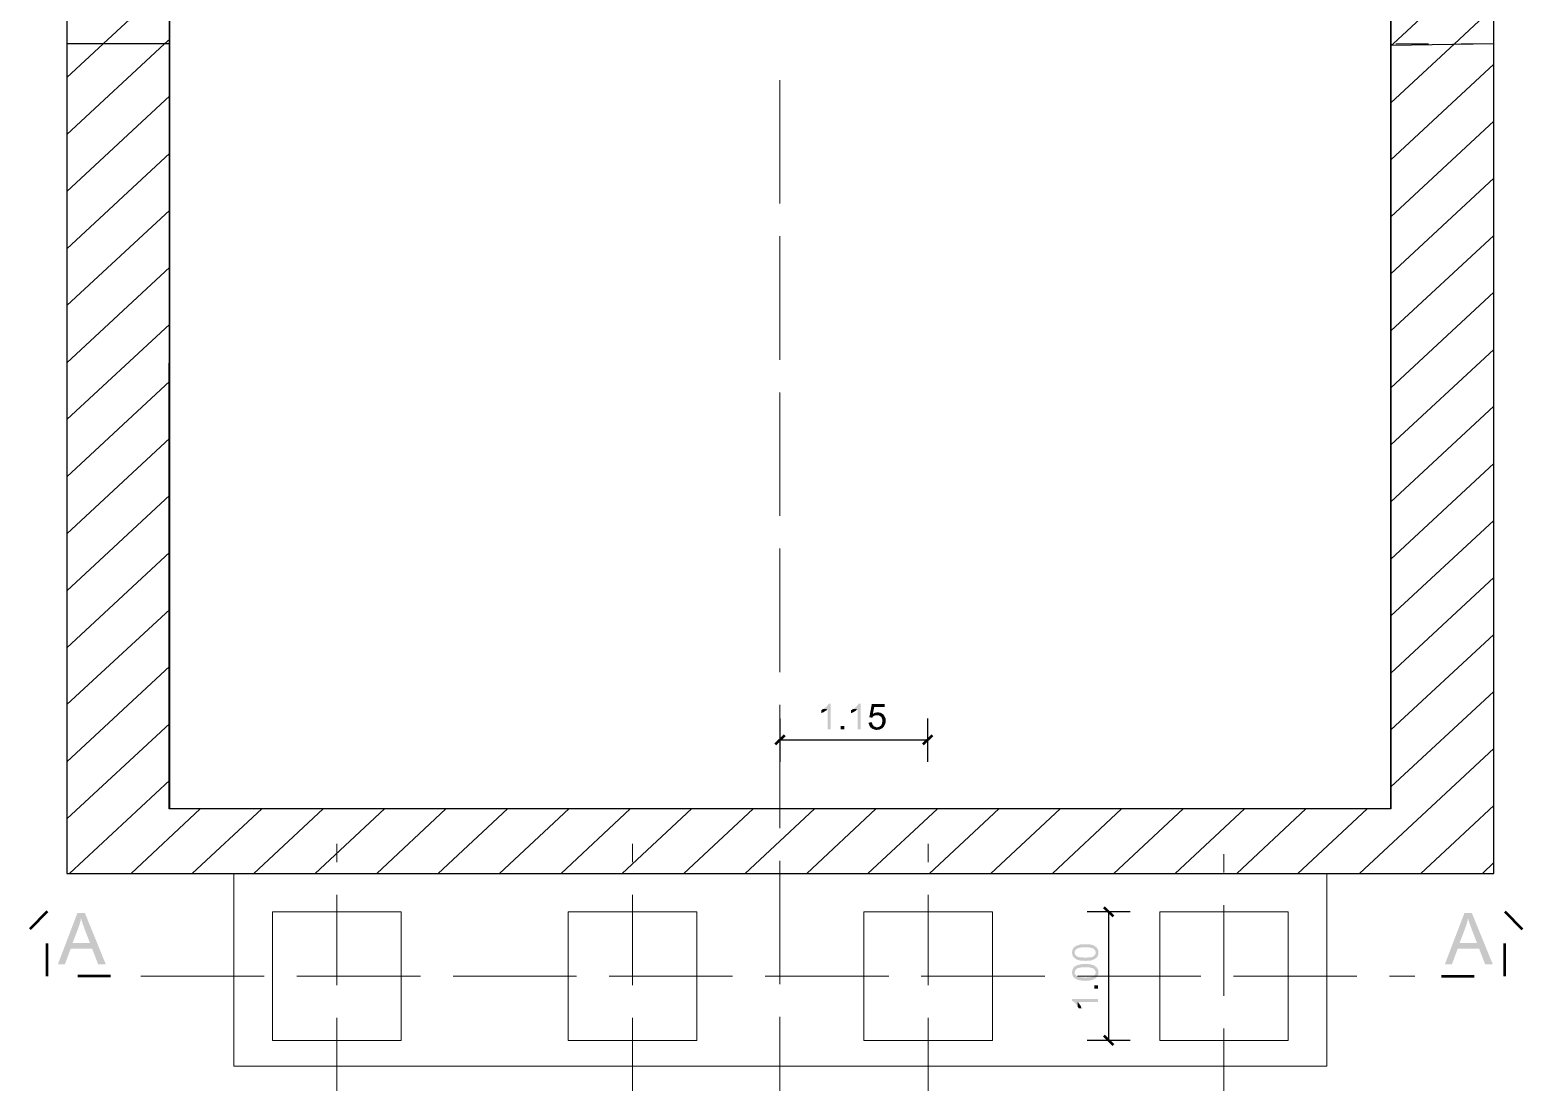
# Model space of a CAD drawing. Header units: millimetres. Extents: x -35.3 to 0.3, y 0.4 to 20.6.
# Drawn here: x -13.199 to -8.629, y 2.074 to 5.296 of the extents above; entities that cross this region are included whole.
import ezdxf

# ---------------------------------------------------------------- set-up
doc = ezdxf.new("R2010")
doc.units = ezdxf.units.MM
doc.linetypes.add('PDF_IMPORT', pattern=[1, 0.8, -0.2])
for name, color, linetype in [('Layer1', 3, 'Continuous'), ('PDF _Geometria', 7, 'Continuous'), ('PDF _Riempimenti solidi', 7, 'Continuous')]:
    doc.layers.add(name, color=color, linetype=linetype)

msp = doc.modelspace()

# ---------------------------------------------------------------- hatches: boundary and pattern name
at = {"layer": 'PDF _Riempimenti solidi', "transparency": 33554559}
for points in [[(-10.7693, 3.2168), (-10.7718, 3.216), (-10.7735, 3.2143), (-10.776, 3.2135), (-10.776, 3.2043), (-10.7752, 3.2043), (-10.7718, 3.206), (-10.7693, 3.2068), (-10.7677, 3.2077), (-10.7652, 3.2093), (-10.7627, 3.211), (-10.761, 3.2118), (-10.7593, 3.2135), (-10.7577, 3.2143), (-10.756, 3.216)], [(-10.7468, 3.2335), (-10.7527, 3.2335), (-10.7535, 3.2327), (-10.7543, 3.231), (-10.7552, 3.2293), (-10.7568, 3.2277), (-10.7577, 3.226), (-10.7593, 3.2243), (-10.7618, 3.2227), (-10.7627, 3.2218), (-10.7643, 3.2202), (-10.766, 3.2193), (-10.7677, 3.2177), (-10.7693, 3.2168), (-10.756, 3.216), (-10.756, 3.1543), (-10.7468, 3.1543)], [(-10.6777, 3.2168), (-10.6802, 3.216), (-10.6818, 3.2143), (-10.6843, 3.2135), (-10.6843, 3.2043), (-10.6835, 3.2043), (-10.6818, 3.2052), (-10.6802, 3.206), (-10.6777, 3.2068), (-10.676, 3.2077), (-10.6735, 3.2093), (-10.671, 3.211), (-10.6693, 3.2118), (-10.6677, 3.2135), (-10.666, 3.2143), (-10.6643, 3.216)], [(-10.6552, 3.2335), (-10.661, 3.2335), (-10.6618, 3.2327), (-10.6627, 3.231), (-10.6635, 3.2293), (-10.6652, 3.2277), (-10.666, 3.226), (-10.6677, 3.2243), (-10.6702, 3.2227), (-10.6727, 3.2202), (-10.6743, 3.2193), (-10.676, 3.2177), (-10.6777, 3.2168), (-10.6643, 3.216), (-10.6643, 3.1543), (-10.6552, 3.1543)], [(-10.5818, 3.2318), (-10.621, 3.2318), (-10.6285, 3.1918), (-10.6202, 3.1902), (-10.6185, 3.1918), (-10.6177, 3.1935), (-10.616, 3.1943), (-10.6135, 3.196), (-10.6102, 3.1977), (-10.6052, 3.1977), (-10.5852, 3.1993), (-10.5868, 3.201), (-10.6177, 3.2018), (-10.6135, 3.2227), (-10.5818, 3.2227)], [(-10.6027, 3.2068), (-10.6035, 3.2068), (-10.606, 3.206), (-10.6077, 3.206), (-10.6102, 3.2052), (-10.6118, 3.2052), (-10.6135, 3.2043), (-10.616, 3.2027), (-10.6177, 3.2018), (-10.5868, 3.201), (-10.5885, 3.2018), (-10.5902, 3.2035), (-10.5927, 3.2043), (-10.596, 3.206), (-10.5985, 3.206), (-10.601, 3.2068)], [(-10.5852, 3.1993), (-10.6052, 3.1977), (-10.6002, 3.1977), (-10.5985, 3.1968), (-10.5968, 3.196), (-10.5952, 3.1943), (-10.5935, 3.1935), (-10.5927, 3.1927), (-10.591, 3.191), (-10.5902, 3.1885), (-10.5893, 3.1868), (-10.5893, 3.1852), (-10.5885, 3.1827), (-10.5885, 3.1777), (-10.5893, 3.1752), (-10.5893, 3.1735), (-10.5902, 3.171), (-10.591, 3.1693), (-10.5918, 3.1677), (-10.5935, 3.166), (-10.5952, 3.1643), (-10.5968, 3.1635), (-10.5993, 3.1618), (-10.601, 3.1618), (-10.6035, 3.161), (-10.6052, 3.161), (-10.586, 3.161), (-10.5843, 3.1627), (-10.5835, 3.1643), (-10.5818, 3.1668), (-10.581, 3.1685), (-10.5802, 3.1702), (-10.5793, 3.1727), (-10.5793, 3.1743), (-10.5785, 3.1768), (-10.5785, 3.1868), (-10.5793, 3.1885), (-10.5802, 3.191), (-10.581, 3.1927), (-10.5818, 3.1943), (-10.5827, 3.196), (-10.5843, 3.1977)], [(-10.7052, 3.1543), (-10.7052, 3.1652), (-10.716, 3.1652), (-10.716, 3.1543)], [(-10.6202, 3.176), (-10.631, 3.1752), (-10.6302, 3.1735), (-10.6302, 3.1718), (-10.6293, 3.1693), (-10.6285, 3.1677), (-10.6277, 3.1652), (-10.6268, 3.1635), (-10.626, 3.1618), (-10.6243, 3.1602), (-10.6227, 3.1593), (-10.6218, 3.1577), (-10.6185, 3.156), (-10.616, 3.1552), (-10.6143, 3.1543), (-10.6118, 3.1535), (-10.6102, 3.1535), (-10.6077, 3.1527), (-10.6052, 3.1527), (-10.6027, 3.1535), (-10.5985, 3.1535), (-10.596, 3.1543), (-10.5893, 3.1577), (-10.5877, 3.1593), (-10.586, 3.161), (-10.6077, 3.161), (-10.6093, 3.1618), (-10.6118, 3.1627), (-10.6152, 3.1643), (-10.616, 3.166), (-10.6177, 3.1677), (-10.6193, 3.171), (-10.6202, 3.1735)], [(-13.031, 2.5927), (-13.0535, 2.5927), (-13.1135, 2.4352), (-13.0918, 2.4352), (-13.0743, 2.4827), (-13.0085, 2.4827), (-13.0685, 2.5002), (-13.051, 2.546), (-13.051, 2.5468), (-13.0477, 2.5552), (-13.0468, 2.5593), (-13.0452, 2.5635), (-13.0443, 2.5677), (-13.0435, 2.5718), (-13.0427, 2.576)], [(-13.031, 2.5927), (-13.0427, 2.576), (-13.0418, 2.5735), (-13.041, 2.5693), (-13.0393, 2.566), (-13.0385, 2.5618), (-13.0368, 2.5577), (-13.0352, 2.5535), (-13.0318, 2.5435), (-13.0152, 2.5002), (-13.0685, 2.5002), (-13.0085, 2.4827), (-12.9902, 2.4352), (-12.9668, 2.4352)], [(-8.7835, 2.5927), (-8.806, 2.5927), (-8.866, 2.4352), (-8.8443, 2.4352), (-8.8268, 2.4827), (-8.761, 2.4827), (-8.821, 2.5002), (-8.8035, 2.546), (-8.8035, 2.5468), (-8.8002, 2.5552), (-8.7993, 2.5593), (-8.7977, 2.5635), (-8.7968, 2.5677), (-8.796, 2.5718), (-8.7952, 2.576)], [(-8.7835, 2.5927), (-8.7952, 2.576), (-8.7943, 2.5735), (-8.7935, 2.5693), (-8.7918, 2.566), (-8.791, 2.5618), (-8.7893, 2.5577), (-8.7877, 2.5535), (-8.786, 2.5485), (-8.7843, 2.5435), (-8.7677, 2.5002), (-8.821, 2.5002), (-8.761, 2.4827), (-8.7427, 2.4352), (-8.7193, 2.4352)], [(-10.0077, 2.471), (-10.0077, 2.4685), (-10.0068, 2.4668), (-10.0068, 2.4643), (-10.006, 2.4627), (-10.0052, 2.4602), (-10.0043, 2.4585), (-9.9993, 2.4535), (-9.9993, 2.4743), (-9.9985, 2.476), (-9.9977, 2.4777), (-9.9968, 2.4793), (-9.9935, 2.4827), (-9.9927, 2.4827), (-9.9918, 2.4835), (-9.9902, 2.4843), (-9.9885, 2.4843), (-9.9868, 2.4852), (-9.9852, 2.4852), (-9.9835, 2.486), (-9.981, 2.486), (-9.9785, 2.4868), (-9.9552, 2.4868), (-9.9535, 2.486), (-9.951, 2.486), (-9.9493, 2.4852), (-9.9468, 2.4852), (-9.9452, 2.4843), (-9.9443, 2.4835), (-9.9427, 2.4835), (-9.9418, 2.4827), (-9.941, 2.4818), (-9.9377, 2.4785), (-9.9368, 2.4768), (-9.936, 2.4752), (-9.9352, 2.4735), (-9.9352, 2.471), (-9.9343, 2.4543), (-9.9327, 2.456), (-9.9318, 2.4568), (-9.9302, 2.4585), (-9.9293, 2.461), (-9.9285, 2.4627), (-9.9277, 2.4643), (-9.9277, 2.4668), (-9.9268, 2.4685), (-9.9268, 2.4718), (-9.9277, 2.4735), (-9.9277, 2.4785), (-9.9285, 2.4802), (-9.9293, 2.4818), (-9.931, 2.4843), (-9.9318, 2.4852), (-9.9318, 2.486), (-9.9335, 2.4877), (-9.9352, 2.4885), (-9.9368, 2.4902), (-9.9385, 2.491), (-9.941, 2.4927), (-9.9427, 2.4935), (-9.9452, 2.4943), (-9.9468, 2.4943), (-9.9493, 2.4952), (-9.951, 2.496), (-9.9552, 2.496), (-9.9577, 2.4968), (-9.976, 2.4968), (-9.9785, 2.496), (-9.9827, 2.496), (-9.9843, 2.4952), (-9.986, 2.4952), (-9.9877, 2.4943), (-9.9902, 2.4935), (-9.9918, 2.4935), (-9.9943, 2.4918), (-9.9993, 2.4893), (-10.0043, 2.4843), (-10.0052, 2.4827), (-10.0052, 2.4818), (-10.006, 2.4802), (-10.0068, 2.4777), (-10.0068, 2.476), (-10.0077, 2.4735)], [(-9.9993, 2.4535), (-9.9977, 2.4527), (-9.996, 2.451), (-9.9943, 2.4502), (-9.9918, 2.4493), (-9.9902, 2.4485), (-9.9893, 2.4485), (-9.9877, 2.4477), (-9.986, 2.4477), (-9.9835, 2.4468), (-9.9818, 2.4468), (-9.9793, 2.446), (-9.9702, 2.446), (-9.9677, 2.4452), (-9.966, 2.4452), (-9.9635, 2.446), (-9.9552, 2.446), (-9.9535, 2.4468), (-9.951, 2.4468), (-9.9485, 2.4477), (-9.9468, 2.4477), (-9.9452, 2.4485), (-9.9427, 2.4493), (-9.9377, 2.4518), (-9.9368, 2.4527), (-9.9352, 2.4535), (-9.9343, 2.4543), (-9.9352, 2.471), (-9.9352, 2.4685), (-9.936, 2.4668), (-9.9368, 2.4652), (-9.9385, 2.4635), (-9.9393, 2.4618), (-9.9418, 2.4602), (-9.9427, 2.4593), (-9.946, 2.4577), (-9.9477, 2.4577), (-9.9493, 2.4568), (-9.951, 2.4568), (-9.9535, 2.456), (-9.961, 2.456), (-9.9643, 2.4552), (-9.9693, 2.4552), (-9.9718, 2.456), (-9.9802, 2.456), (-9.9818, 2.4568), (-9.9843, 2.4568), (-9.986, 2.4577), (-9.9885, 2.4577), (-9.9902, 2.4585), (-9.991, 2.4593), (-9.9927, 2.4593), (-9.9943, 2.4602), (-9.9952, 2.4618), (-9.9985, 2.4652), (-9.9993, 2.4668), (-9.9993, 2.471)], [(-10.0077, 2.4102), (-10.0077, 2.4077), (-10.0068, 2.406), (-10.0068, 2.4035), (-10.006, 2.4018), (-10.0052, 2.3993), (-10.0043, 2.3977), (-9.9993, 2.3927), (-9.9993, 2.4135), (-9.9985, 2.4152), (-9.9977, 2.4168), (-9.9968, 2.4185), (-9.9935, 2.4218), (-9.9927, 2.4218), (-9.9918, 2.4227), (-9.9902, 2.4235), (-9.9885, 2.4235), (-9.9868, 2.4243), (-9.9852, 2.4243), (-9.9835, 2.4252), (-9.981, 2.4252), (-9.9785, 2.426), (-9.9552, 2.426), (-9.9535, 2.4252), (-9.951, 2.4252), (-9.9493, 2.4243), (-9.9468, 2.4243), (-9.9452, 2.4235), (-9.9443, 2.4227), (-9.9427, 2.4227), (-9.9418, 2.4218), (-9.941, 2.421), (-9.9377, 2.4177), (-9.9368, 2.416), (-9.936, 2.4143), (-9.9352, 2.4127), (-9.9352, 2.4102), (-9.9343, 2.3935), (-9.9327, 2.3952), (-9.9318, 2.396), (-9.9302, 2.3977), (-9.9293, 2.4002), (-9.9285, 2.4018), (-9.9277, 2.4035), (-9.9277, 2.406), (-9.9268, 2.4077), (-9.9268, 2.411), (-9.9277, 2.4127), (-9.9277, 2.4177), (-9.9285, 2.4193), (-9.9293, 2.421), (-9.931, 2.4235), (-9.9318, 2.4243), (-9.9318, 2.4252), (-9.9335, 2.4268), (-9.9352, 2.4277), (-9.9368, 2.4293), (-9.9385, 2.4302), (-9.941, 2.4318), (-9.9427, 2.4327), (-9.9452, 2.4335), (-9.9468, 2.4335), (-9.9493, 2.4343), (-9.951, 2.4352), (-9.9552, 2.4352), (-9.9577, 2.436), (-9.976, 2.436), (-9.9785, 2.4352), (-9.9827, 2.4352), (-9.9843, 2.4343), (-9.986, 2.4343), (-9.9877, 2.4335), (-9.9902, 2.4327), (-9.9918, 2.4327), (-9.9943, 2.431), (-9.9993, 2.4285), (-10.0043, 2.4235), (-10.0052, 2.4218), (-10.0052, 2.421), (-10.006, 2.4193), (-10.0068, 2.4168), (-10.0068, 2.4152), (-10.0077, 2.4127)], [(-9.9993, 2.3927), (-9.9977, 2.3918), (-9.996, 2.3902), (-9.9943, 2.3893), (-9.9918, 2.3885), (-9.9902, 2.3877), (-9.9893, 2.3877), (-9.9877, 2.3868), (-9.986, 2.3868), (-9.9835, 2.386), (-9.9818, 2.386), (-9.9793, 2.3852), (-9.9702, 2.3852), (-9.9677, 2.3843), (-9.966, 2.3843), (-9.9635, 2.3852), (-9.9552, 2.3852), (-9.9535, 2.386), (-9.951, 2.386), (-9.9485, 2.3868), (-9.9468, 2.3868), (-9.9452, 2.3877), (-9.9427, 2.3885), (-9.941, 2.3893), (-9.9393, 2.3902), (-9.9377, 2.391), (-9.9368, 2.3918), (-9.9352, 2.3927), (-9.9343, 2.3935), (-9.9352, 2.4102), (-9.9352, 2.4077), (-9.936, 2.406), (-9.9368, 2.4043), (-9.9385, 2.4027), (-9.9393, 2.401), (-9.9418, 2.3993), (-9.9427, 2.3985), (-9.946, 2.3968), (-9.9477, 2.3968), (-9.9493, 2.396), (-9.951, 2.396), (-9.9535, 2.3952), (-9.961, 2.3952), (-9.9643, 2.3943), (-9.9693, 2.3943), (-9.9718, 2.3952), (-9.9802, 2.3952), (-9.9818, 2.396), (-9.9843, 2.396), (-9.986, 2.3968), (-9.9885, 2.3968), (-9.9902, 2.3977), (-9.991, 2.3985), (-9.9927, 2.3985), (-9.9943, 2.3993), (-9.9952, 2.401), (-9.9985, 2.4043), (-9.9993, 2.406), (-9.9993, 2.4102)], [(-9.9285, 2.3602), (-9.9285, 2.371), (-9.9393, 2.371), (-9.9393, 2.3602)], [(-10.0077, 2.3293), (-10.0077, 2.3235), (-10.0068, 2.3227), (-10.0035, 2.321), (-10.0018, 2.3193), (-10.0002, 2.3185), (-9.9985, 2.3168), (-9.9968, 2.3143), (-9.996, 2.3135), (-9.9943, 2.3118), (-9.9935, 2.3102), (-9.9918, 2.3085), (-9.991, 2.3068), (-9.9902, 2.3202), (-9.9285, 2.3202), (-9.9285, 2.3293)], [(-9.991, 2.3068), (-9.9902, 2.3043), (-9.9885, 2.3027), (-9.9877, 2.3002), (-9.9785, 2.3002), (-9.9785, 2.301), (-9.9793, 2.3027), (-9.9802, 2.3043), (-9.981, 2.3068), (-9.9818, 2.3085), (-9.9852, 2.3135), (-9.986, 2.3152), (-9.9877, 2.3168), (-9.9885, 2.3185), (-9.9902, 2.3202)]]:
    msp.add_hatch(color=256, dxfattribs=at).paths.add_polyline_path(points)

# ---------------------------------------------------------------- linework, layer by layer
at = {"layer": 'Layer1'}
for points in [[(-13.086, 8.3718), (-13.086, 2.7135), (-8.716, 2.7135), (-8.716, 8.3718), (-9.031, 8.3718), (-9.0327, 2.911), (-12.7727, 2.911), (-12.771, 8.3718), (-13.086, 8.3718)], [(-13.086, 5.2535), (-13.086, 2.7135), (-8.716, 2.7135), (-8.716, 5.2535), (-9.031, 5.2477), (-9.031, 2.911), (-12.771, 2.911), (-12.771, 5.2535), (-13.086, 5.2535)]]:
    msp.add_lwpolyline(points, dxfattribs=at)
at = {"layer": 'PDF _Geometria', "lineweight": 25}
msp.add_lwpolyline([(-9.031, 8.3718), (-9.031, 2.911), (-12.771, 2.911), (-12.771, 8.3718), (-13.086, 8.3718), (-13.086, 2.7135), (-12.5743, 2.7135), (-9.2277, 2.7135), (-8.716, 2.7135), (-8.716, 8.3718)], close=True, dxfattribs=at)
at = {"layer": 'PDF _Geometria', "lineweight": 9}
for points in [[(-8.716, 5.5402), (-9.0243, 5.2535), (-9.031, 5.2477)], [(-13.086, 5.1502), (-12.9752, 5.2535), (-12.771, 5.4427)], [(-8.716, 5.3652), (-8.8368, 5.2535), (-9.031, 5.0727)], [(-13.086, 4.9752), (-12.7868, 5.2535), (-12.771, 5.2677)], [(-9.031, 4.8985), (-8.716, 5.191)], [(-13.086, 4.801), (-12.771, 5.0935)], [(-9.031, 4.7235), (-8.716, 5.016)], [(-13.086, 4.626), (-12.771, 4.9185)], [(-9.031, 4.5493), (-8.716, 4.8418)], [(-13.086, 4.4518), (-12.771, 4.7443)], [(-9.031, 4.3743), (-8.716, 4.6668)], [(-13.086, 4.2768), (-12.771, 4.5693)], [(-9.031, 4.2002), (-8.716, 4.4927)], [(-13.086, 4.1027), (-12.771, 4.3952)], [(-9.031, 4.0252), (-8.716, 4.3177)], [(-13.086, 3.9277), (-12.771, 4.2202)], [(-9.031, 3.851), (-8.716, 4.1435)], [(-13.086, 3.7535), (-12.771, 4.046)], [(-9.031, 3.676), (-8.716, 3.9685)], [(-13.086, 3.5785), (-12.771, 3.871)], [(-9.031, 3.5018), (-8.716, 3.7943)], [(-13.086, 3.4043), (-12.771, 3.6968)], [(-9.031, 3.3268), (-8.716, 3.6193)], [(-13.086, 3.2302), (-12.771, 3.5218)], [(-9.031, 3.1527), (-8.716, 3.4452)], [(-13.086, 3.0552), (-12.771, 3.3477)], [(-9.031, 2.9785), (-8.716, 3.2702)], [(-13.086, 2.881), (-12.771, 3.1727)], [(-9.1277, 2.7135), (-8.716, 3.096)], [(-13.0777, 2.7135), (-12.771, 2.9985)], [(-12.8893, 2.7135), (-12.6777, 2.911)], [(-12.7018, 2.7135), (-12.4893, 2.911)], [(-12.5135, 2.7135), (-12.301, 2.911)], [(-12.3252, 2.7135), (-12.1135, 2.911)], [(-12.1368, 2.7135), (-11.9252, 2.911)], [(-11.9493, 2.7135), (-11.7368, 2.911)], [(-11.761, 2.7135), (-11.5485, 2.911)], [(-11.5727, 2.7135), (-11.361, 2.911)], [(-11.3852, 2.7135), (-11.1727, 2.911)], [(-11.1968, 2.7135), (-10.9843, 2.911)], [(-11.0085, 2.7135), (-10.9027, 2.8118), (-10.7968, 2.911)], [(-10.8202, 2.7135), (-10.6085, 2.911)], [(-10.6327, 2.7135), (-10.4202, 2.911)], [(-10.4443, 2.7135), (-10.2318, 2.911)], [(-10.256, 2.7135), (-10.0443, 2.911)], [(-10.0677, 2.7135), (-9.856, 2.911)], [(-9.8802, 2.7135), (-9.6677, 2.911)], [(-9.6918, 2.7135), (-9.4793, 2.911)], [(-9.5035, 2.7135), (-9.2918, 2.911)], [(-9.316, 2.7135), (-9.1035, 2.911)], [(-8.9393, 2.7135), (-8.716, 2.921)], [(-8.751, 2.7135), (-8.716, 2.7468)], [(-9.2277, 2.7135), (-9.2277, 2.1235), (-12.5743, 2.1235), (-12.5743, 2.7135)]]:
    msp.add_lwpolyline(points, dxfattribs=at)
at = {"layer": 'PDF _Geometria', "linetype": 'PDF_IMPORT', "lineweight": 9, "ltscale": 0.063333}
for points in [[(-13.086, 5.2535), (-12.771, 5.2535)], [(-8.716, 5.2535), (-9.031, 5.2535)]]:
    msp.add_lwpolyline(points, dxfattribs=at)
at = {"layer": 'PDF _Geometria', "linetype": 'PDF_IMPORT', "lineweight": 9, "ltscale": 0.4725}
for points in [[(-10.9027, 1.896), (-10.9027, 5.241)], [(-12.8593, 2.3985), (-8.9585, 2.3985)]]:
    msp.add_lwpolyline(points, dxfattribs=at)
at = {"layer": 'PDF _Geometria', "lineweight": 25}
for points in [[(-10.9027, 3.1877), (-10.9027, 3.0552)], [(-10.4502, 3.1877), (-10.4502, 3.0552)], [(-10.4502, 3.1218), (-10.516, 3.1218), (-10.9027, 3.1218)], [(-9.8293, 2.596), (-9.9618, 2.596)], [(-9.8952, 2.2018), (-9.8952, 2.2685), (-9.8952, 2.596)], [(-9.8293, 2.2018), (-9.9618, 2.2018)]]:
    msp.add_lwpolyline(points, dxfattribs=at)
at = {"layer": 'PDF _Geometria', "lineweight": 50}
for points in [[(-10.8885, 3.136), (-10.9168, 3.1077)], [(-10.436, 3.136), (-10.4643, 3.1077)], [(-9.881, 2.5818), (-9.9093, 2.6093)], [(-9.881, 2.1877), (-9.9093, 2.216)]]:
    msp.add_lwpolyline(points, dxfattribs=at)
at = {"layer": 'PDF _Geometria', "linetype": 'PDF_IMPORT', "lineweight": 9, "ltscale": 0.346667}
for points in [[(-12.2593, 1.9935), (-12.2593, 2.8043)], [(-11.3535, 1.9935), (-11.3535, 2.8043)], [(-10.4485, 1.9935), (-10.4485, 2.8043)], [(-9.5427, 1.9618), (-9.5427, 2.7727)]]:
    msp.add_lwpolyline(points, dxfattribs=at)
at = {"layer": 'PDF _Geometria', "linetype": 'PDF_IMPORT', "lineweight": 50, "ltscale": 0.075833}
for points in [[(-12.9527, 2.3985), (-13.146, 2.3985), (-13.146, 2.5968), (-13.1993, 2.5427)], [(-8.876, 2.3985), (-8.6827, 2.3985), (-8.6827, 2.5968), (-8.6293, 2.5427)]]:
    msp.add_lwpolyline(points, dxfattribs=at)
at = {"layer": 'PDF _Geometria', "lineweight": 9}
for points in [[(-12.456, 2.596), (-12.456, 2.2018), (-12.0627, 2.2018), (-12.0627, 2.596)], [(-11.551, 2.596), (-11.551, 2.2018), (-11.1568, 2.2018), (-11.1568, 2.596)], [(-10.6452, 2.596), (-10.6452, 2.2018), (-10.251, 2.2018), (-10.251, 2.596)], [(-9.7393, 2.596), (-9.7393, 2.2018), (-9.346, 2.2018), (-9.346, 2.596)]]:
    msp.add_lwpolyline(points, close=True, dxfattribs=at)

doc.saveas('drawing.dxf')
